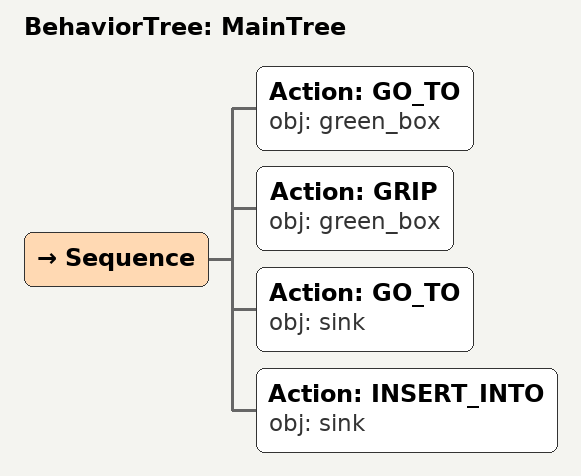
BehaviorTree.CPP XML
<root main_tree_to_execute="MainTree">
  <BehaviorTree ID="MainTree">
    <Sequence>
      <!-- Go to green_box -->
      <Action ID="GO_TO" obj="green_box" />
      <!-- Grip green_box -->
      <Action ID="GRIP" obj="green_box" />
      <!-- Go to sink -->
      <Action ID="GO_TO" obj="sink" />
      <!-- Insert into sink -->
      <Action ID="INSERT_INTO" obj="sink" />
    </Sequence>
  </BehaviorTree>
</root>
